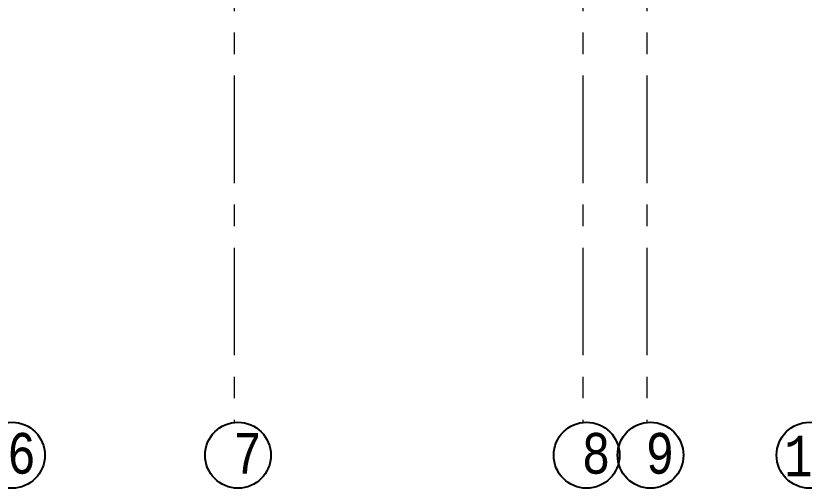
# Model space of a CAD drawing. Header units: millimetres. Extents: x -689206 to 4969298, y -1019800 to 703299.
# Drawn here: x 138380 to 154687, y -751658 to -741897 of the extents above; entities that cross this region are included whole.
import ezdxf

# ---------------------------------------------------------------- set-up
doc = ezdxf.new("R2010")
doc.units = ezdxf.units.MM
doc.linetypes.add('осеваяX2', pattern=[101.6, 63.5, -12.7, 12.7, -12.7])
doc.layers.add('РАЗМЕРЫ', color=7, linetype='Continuous', lineweight=9)
doc.layers.add('стены', color=7, linetype='Continuous', lineweight=20)
doc.layers.add('сетка', color=104, linetype='Continuous')
doc.styles.add('Аннотативный', font='isocteur.ttf', dxfattribs={"width": 0.7, "height": 250})

msp = doc.modelspace()

# ---------------------------------------------------------------- linework, layer by layer
at = {"layer": 'РАЗМЕРЫ', "linetype": 'осеваяX2', "lineweight": 5, "ltscale": 35}
for p, q in [((142899.1, -700459.9), (142899.1, -750301.3)), ((150109.1, -700459.9), (150109.1, -750301.3))]:
    msp.add_line(p, q, dxfattribs=at)
at = {"layer": 'сетка', "color": 0}
for centre in [(138302.1, -750977.6), (142976, -750977.6), (150186, -750977.6), (151506, -750977.6), (154796.9, -750977.1)]:
    msp.add_circle(centre, 680.7, dxfattribs=at)
at = {"layer": 'стены', "linetype": 'осеваяX2', "lineweight": 5, "ltscale": 35}
msp.add_line((151429.1, -700459.9), (151429.1, -750301.3), dxfattribs=at)

# ---------------------------------------------------------------- texts
at = {"layer": 'РАЗМЕРЫ', "lineweight": 5, "ltscale": 35, "width": 7009.377, "attachment_point": 1, "style": 'Аннотативный'}
for s, insert, char_height in [('6', (138203.2, -750516.6), 841.3), ('7', (142877.2, -750516.6), 841.3), ('8', (150087.2, -750516.6), 841.3), ('9', (151407.1, -750516.6), 841.3), ('10', (154271.3, -750569.4), 841.28)]:
    msp.add_mtext(s, dxfattribs=dict(at, insert=insert, char_height=char_height))

doc.saveas('drawing.dxf')
